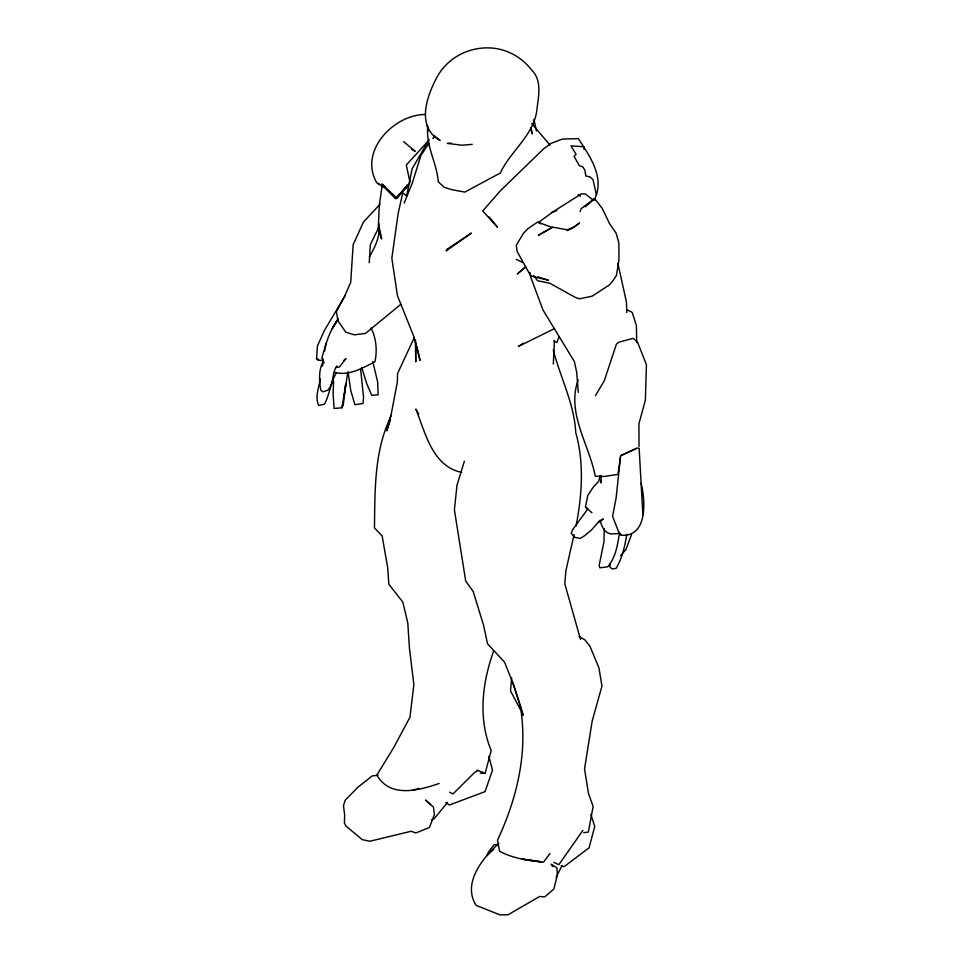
<?xml version="1.0" encoding="UTF-8"?>
<svg xmlns="http://www.w3.org/2000/svg" width="963" height="963" viewBox="0 0 963 963"><rect width="100%" height="100%" fill="white"/><g stroke="black" fill="none" stroke-linecap="round" stroke-linejoin="round"><path stroke-width="1.44" d="M604.246 528.723L603.982 541.76L599.118 565.425L599.889 567.809L607.665 566.834C615.863 557.433 617.692 544.336 619.534 532.419M626.744 534.2C625.083 545.865 622.134 558.143 616.103 568.363L611.974 568.904L609.82 566.882L610.41 562.934M333.559 381.167L333.114 393.999L334.113 408.481L342.034 407.77L343.478 403.328L345.717 384.105L342.034 407.77L343.37 402.498M553.328 364.014L554.387 340.854M601.237 475.602L600.864 482.872L601.321 480.007M369.238 262.706L370.358 244.554L378.904 227.184M511.678 677.675L510.474 690.844L520.742 710.176M322.617 366.084L323.315 359.139M642.863 514.591L639.143 448.24L637.542 448.048L620.629 455.668L616.067 498.389L612.564 516.24L619.113 533.105L621.412 535.247C648.075 537.053 645.294 499.833 641.117 483.318M347.751 372.368L344.26 395.709M620.401 457.244L617.993 474.398L603.982 476.48L595.254 476.204C589.308 444.677 566.1 412.429 578.245 379.916M382.094 185.678L379.278 205.673L378.266 228.231L381.613 239.005L379.675 229.206M324.627 351.014C326.493 339.433 331.549 328.311 338.23 318.717M574.056 534.682L565.919 570.59L564.812 583.855L580.533 639.456M576.018 526.063C582.061 495.608 584.276 462.697 575.742 432.531C574.309 403.81 560.382 377.665 553.292 350.075M320.294 378.953C318.958 387.511 314.708 397.081 318.693 405.459L324.567 404.123C329.671 394.072 330.646 382.371 336.508 372.561M600.142 475.493L598.817 481.175L593.244 487.182L587.815 495.379L585.432 506.971L591.908 512.749M480.296 773.205L485.159 773.265L491.178 750.478C477.889 718.29 482.234 682.863 493.658 650.988M326.156 342.984L321.883 358.031L324.158 362.81M596.362 194.971C603.067 174.616 589.019 154.947 578.306 138.624L562.356 139.069L550.98 143.403L543.626 148.808L500.291 190.867L482.74 210.957L497.498 227.244L489.192 216.976M631.487 534.718L625.986 549.476L620.629 555.699M464.383 461.157L456.992 485.171L454.392 509.8L465.683 580.954L473.194 591.559L483.486 624.927L487.543 643.741L504.528 662.183L512.966 683.14L519.418 702.569M390.436 419.94L386.813 430.882L391.496 412.73L397.37 381.914L397.563 373.524L414.307 337.519M594.412 200.184L596.362 194.67L593.052 179.756L590.114 176.939L585.769 175.892L584.914 170.246L582.952 167.044L579.269 165.564L574.068 156.295L576.067 154.285L570.939 145.87L583.915 146.749L584.144 149.602M323.183 361.522C318.368 370.43 319.343 380.481 320.739 390.111L322.894 391.869L327.793 390.196C334.269 383.599 331.501 373.114 336.942 365.904M580.087 211.535L581.243 208.598L594.653 198.619L602.2 208.333L609.519 223.597L616.067 233.082L618.848 242.881L618.956 260.118L616.428 275.526L613.166 280.329L609.555 284.807L592.233 296.147L579.485 298.831L575.248 297.362L549.789 283.23L537.535 280.739L533.658 275.502M559.046 337.05L556.891 342.563L553.881 340.986M391.255 415.619C374.089 450.576 375.004 489.962 374.475 527.953L382.13 535.849L387.668 567.628L388.859 584.324L402.799 602.031L407.782 622.892L409.456 648.28L413.873 684.609L409.973 717.158L393.771 747.493L376.858 775.119C390.196 798.243 418.508 790.527 439.152 783.485M404.171 203.145L412.164 183.379L420.975 155.332L428.992 143.355M556.072 877.437L562.055 865.52M369.407 256.868C375.245 246.697 380.806 235.526 378.832 223.44M428.222 141.236L412.092 168.826L406.627 196.019L402.763 192.805L398.152 213.449L391.833 258.204L397.442 295.689L413.765 336.316L420.012 360.391L417.015 346.644M595.471 395.685L604.319 380.662L616.392 344.164L618.667 342.262L632.823 338.374L633.907 338.952L637.398 341.829L646.426 364.724L645.391 400.042L638.914 423.78L639.035 446.375M344.935 296.098L324.531 330.237L317.429 345.97L316.574 358.657L318.729 360.282L323.448 360.439M338.206 318.922L332.259 328.66L338.182 318.873M434.445 136.373L433.013 138.467L434.722 136.541M401.619 192.191L397.37 198.053L395.48 198.727L385.224 188.206L376.894 182.934C358.429 151.817 393.169 114.717 425.152 114.489M549.981 853.483L543.481 862.21L522.259 859.056L541.242 861.825C526.905 860.573 512.533 858.081 499.653 851.328L497.498 840.218C517.312 797.629 528.603 750.887 519.876 703.953L523.15 715.328L512.966 683.14M587.707 509.126L572.913 529.313L571.203 533.346L574.73 537.27L580.195 538.449L584.36 535.873L591.27 530.168L599.937 520.489M406.699 185.161L407.626 186.641L397.334 196.789L399.212 194.466M447.542 802.408L434.205 818.694L431.797 819.778M397.334 196.789L410.045 182.416L406.29 165.01L429.293 139.84M582.904 830.395L558.901 864.642L553.809 862.342M380.012 204.216L363.472 222.008L353.144 244.71L350.725 282.328L344.778 295.846L336.34 311.663L338.013 320.86L345.789 332.175L354.336 334.835L365.519 333.391L400.957 304.224M498.798 843.516C482.439 858.129 462.132 883.288 476.095 905.364L499.881 914.85L507.946 914.826L539.605 896.505L544.781 896.866L553.918 888.969L557.336 875.066L556.963 867.94L551.089 864.208L552.75 866.568M493.706 849.354L486.724 855.794L489.023 851.292L494.416 844.527L498.365 844.792M585.239 206.78L594.653 198.619L592.678 199.714L585.36 193.984L581.496 193.804L554.628 210.777L538.389 222.429L537.378 222.2L527.832 228.737L523.523 233.202L516.312 245.264L517.167 251.548L530.24 275.033L532.623 276.525L548.453 280.221L537.703 276.79M525.377 267.064L517.312 273.998L525.75 266.823M343.755 360.439L346.006 358.657L339.277 367.084L335.858 367.457M573.358 227.605L579.57 222.995L573.623 227.063L567.448 229.82L552.545 227.136L538.341 235.285L552.353 227.497L538.389 222.429L540.785 223.873M523.33 343.153L518.347 346.487L554.483 328.588M478.093 770.52L474.603 772.458L453.043 793.909L449.661 792.212M620.593 455.812L636.387 448.325M567.135 230.566L572.311 228.375M601.105 519.912L603.32 519.009L599.708 521.91L598.408 521.585M551.462 212.39L556.783 210.596M412.056 790.418L418.893 788.396M407.626 186.641L405.592 187.135L396.961 198.077L381.805 184.005L385.128 186.738M583.722 832.706L588.369 832.044L593.136 806.513L588.453 793.295L584.541 768.931L592.197 720.95L601.971 685.993L598.89 667.696L589.862 646.041L584.878 639.865L579.028 636.519M378.05 775.287L372.248 775.889L357.827 787.301L345.187 800.217L343.478 805.718L344.67 815.071L344.405 822.944L345.789 825.881L362.208 839.616L369.864 841.253L411.093 831.274L415.847 832.947L429.414 827.518L434.433 814.529L433.422 807.042L425.586 800.072L430.521 804.599M472.231 144.366L461.71 145.208L447.326 143.379L451.334 143.21M617.993 533.574L610.891 533.984C604.21 532.599 601.694 526.207 600.009 520.357M334.414 372.296C348.979 376.364 362.606 367.902 374.884 361.847C377.436 350.701 376.22 338.278 371.092 328.01M461.734 472.4C432.339 466.369 425.381 432.748 415.847 409.094L418.736 414.198M477.094 770.123L485.159 773.265M561.26 865.689L563.921 866.808L589.079 847.813L594.725 826.483L590.897 814.373M516.349 259.36L522.74 262.514M627.021 309.833L632.197 312.385L636.387 325.542L636.724 342.587M411.538 149.313L415.209 151.323L403.69 141.669M445.773 802.48L449.3 805.044L485.051 791.658L492.514 770.135L488.831 756.388M578.149 194.622L580.316 196.235M434.686 136.084L440.115 140.466C415.823 126.827 426.705 96.312 436.997 77.16C447.891 56.998 470.462 45.923 493.044 48.15C508.332 49.727 521.91 57.648 531.359 69.673C542.35 80.326 538.498 95.999 536.933 109.409C534.333 134.856 510.583 150.878 500.327 172.991L464.864 192.094L451.779 189.687L444.244 187.304L438.261 181.875C436.961 162.903 425.646 146.027 427.813 126.671L428.005 129.475M619.113 533.105L621.412 535.247M587.586 508.873L585.432 506.971L587.37 508.729M378.339 183.343L379.314 184.234M531.708 123.541L549.945 145.028M361.775 367.758L366.855 383.996L371.802 395.384L378.122 394.746L377.677 381.962L372.753 361.582M617.873 263.296L626.468 302.262L626.769 312.518M530.83 128.296L532.322 133.917L530.866 128.151M533.923 119.376L536.439 131.028M427.139 125.286L428.114 130.872M348.04 371.862L350.761 390.448L354.89 404.725L363.027 403.497L363.557 397.358L360.559 368.54M529.975 272.397L530.577 276.718L542.915 309.857L574.393 361.631L576.705 372.368L578.269 392.41M415.51 339.77L415.739 361.907L415.595 342.371M447.289 249.104L446.17 250.862L471.413 233.082L447.289 249.104M318.055 359.295L316.574 358.657L318.729 360.282L318.055 359.295"/></g></svg>
